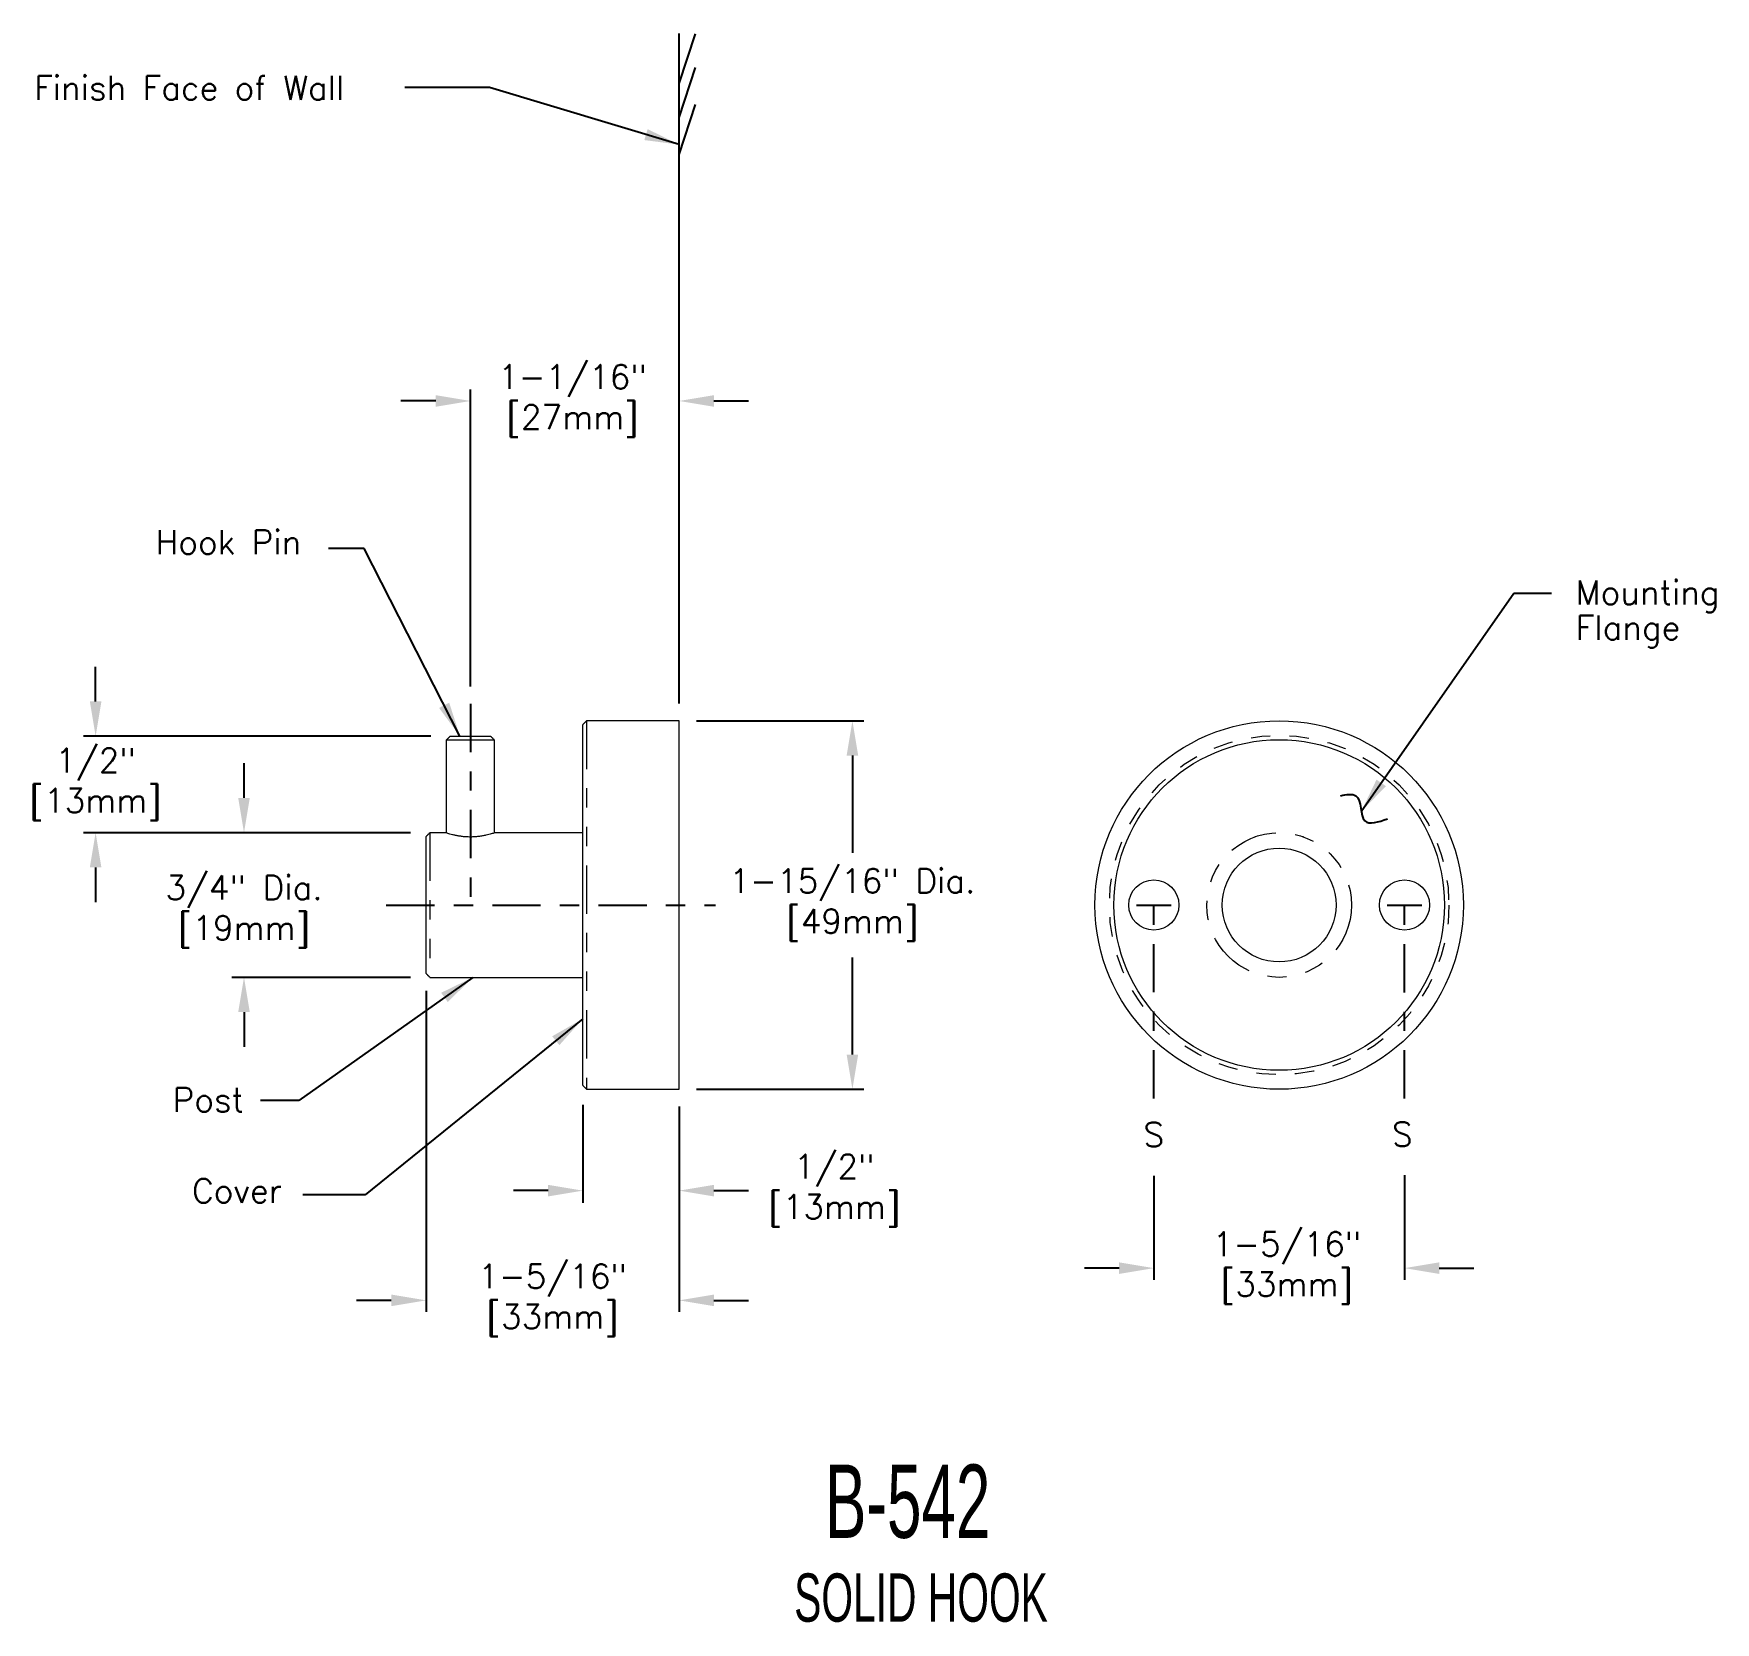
# Model space of a CAD drawing. Header units: inches. Extents: x 7.35 to 16.07, y 1.58 to 9.81.
import ezdxf

# ---------------------------------------------------------------- set-up
doc = ezdxf.new("R2010")
doc.units = ezdxf.units.IN
doc.header["$MEASUREMENT"] = 0
doc.header["$PDSIZE"] = -1
for name, pattern in [('CENTER', [0.4, 0.25, -0.05, 0.05, -0.05]), ('HIDDEN', [0.075, 0.05, -0.025]), ('PHANTOM', [0.5, 0.25, -0.05, 0.05, -0.05, 0.05, -0.05])]:
    doc.linetypes.add(name, pattern=pattern)
for name, color, linetype in [('DIMENSIONS', 7, 'Continuous'), ('Obj', 4, 'Continuous'), ('Obj_DM', 1, 'Continuous'), ('ObjectDM', 1, 'Continuous')]:
    doc.layers.add(name, color=color, linetype=linetype)
doc.styles.add('SLDTEXTSTYLE1', font='arial.ttf', dxfattribs={"width": 0.605})
doc.styles.get("Standard").update_dxf_attribs({"font": 'romans.shx'})
doc.dimstyles.get("Standard").update_dxf_attribs({"dimtxt": 0.125, "dimasz": 0.18, "dimexe": 0.0625, "dimexo": 0.1, "dimgap": 0.09, "dimtad": 0, "dimtih": 1, "dimtoh": 1, "dimdec": 4, "dimzin": 4, "dimdsep": 46, "dimlunit": 5, "dimtxsty": 'Standard', "dimcen": 0, "dimadec": 0, "dimazin": 3, "dimtfac": 1, "dimtdec": 4, "dimtofl": 0, "dimtmove": 0, "dimatfit": 3, "dimfxl": 1, "dimfrac": 2, "dimtolj": 1, "dimtzin": 0, "dimarcsym": 0})

# ---------------------------------------------------------------- blocks, each defined once
blk = doc.blocks.new('*D4')
at = {"layer": 'Defpoints', "color": 0}
for p in [(10.7019, 6.2507), (10.7019, 4.3407), (11.5998, 4.3407)]:
    blk.add_point(p, dxfattribs=at)
at = {"layer": 'Obj_DM', "color": 0, "lineweight": -2}
for p, q in [((10.7919, 6.2507), (11.6598, 6.2507)), ((11.5998, 6.0707), (11.5998, 5.567)), ((11.5998, 4.5207), (11.5998, 5.0244)), ((10.7919, 4.3407), (11.6598, 4.3407))]:
    blk.add_line(p, q, dxfattribs=at)
at = {"layer": 'Obj_DM', "color": 0}
for points in [[(11.5698, 6.0707), (11.6298, 6.0707), (11.5998, 6.2507)], [(11.5698, 4.5207), (11.6298, 4.5207), (11.5998, 4.3407)]]:
    blk.add_solid(points, dxfattribs=at)
at = {"layer": 'Obj_DM', "color": 0, "insert": (11.5998, 5.2957), "char_height": 0.125, "attachment_point": 5}
blk.add_mtext('\\A1;1-15/16" Dia.\\P[49mm]', dxfattribs=at)
blk = doc.blocks.new('*D5')
at = {"layer": 'Defpoints', "color": 0}
for p in [(9.3894, 4.9407), (10.7019, 4.3407), (10.7019, 3.2463)]:
    blk.add_point(p, dxfattribs=at)
at = {"layer": 'Obj_DM', "color": 0, "lineweight": -2}
for p, q in [((9.3894, 4.8507), (9.3894, 3.1863)), ((10.7019, 4.2507), (10.7019, 3.1863)), ((9.2094, 3.2463), (9.0294, 3.2463)), ((10.8819, 3.2463), (11.0619, 3.2463))]:
    blk.add_line(p, q, dxfattribs=at)
at = {"layer": 'Obj_DM', "color": 0}
for points in [[(9.2094, 3.2763), (9.2094, 3.2163), (9.3894, 3.2463)], [(10.8819, 3.2763), (10.8819, 3.2163), (10.7019, 3.2463)]]:
    blk.add_solid(points, dxfattribs=at)
at = {"layer": 'Obj_DM', "color": 0, "insert": (10.0457, 3.2463), "char_height": 0.125, "attachment_point": 5}
blk.add_mtext('\\A1;1-5/16"\\P[33mm]', dxfattribs=at)
blk = doc.blocks.new('*D6')
at = {"layer": 'Defpoints', "color": 0}
for p in [(10.2019, 4.3607), (10.7019, 4.3407), (10.7019, 3.8151)]:
    blk.add_point(p, dxfattribs=at)
at = {"layer": 'Obj_DM', "color": 0, "lineweight": -2}
for p, q in [((10.2019, 4.2607), (10.2019, 3.7526)), ((10.7019, 4.2407), (10.7019, 3.7526)), ((10.0219, 3.8151), (9.8419, 3.8151)), ((10.8819, 3.8151), (11.0619, 3.8151))]:
    blk.add_line(p, q, dxfattribs=at)
at = {"layer": 'Obj_DM', "color": 0}
for points in [[(10.0219, 3.8451), (10.0219, 3.7851), (10.2019, 3.8151)], [(10.8819, 3.8451), (10.8819, 3.7851), (10.7019, 3.8151)]]:
    blk.add_solid(points, dxfattribs=at)
at = {"layer": 'Obj_DM', "color": 0, "insert": (11.5061, 3.8151), "char_height": 0.125, "attachment_point": 5}
blk.add_mtext('\\A1;1/2"\\P[13mm]', dxfattribs=at)
blk = doc.blocks.new('*D7')
at = {"layer": 'Defpoints', "color": 0}
for p in [(13.1622, 3.9811), (14.4622, 3.9858), (14.4622, 3.4134)]:
    blk.add_point(p, dxfattribs=at)
at = {"layer": 'Obj_DM', "color": 0, "lineweight": -2}
for p, q in [((13.1622, 3.8911), (13.1622, 3.3534)), ((14.4622, 3.8958), (14.4622, 3.3534)), ((12.9822, 3.4134), (12.8022, 3.4134)), ((14.6422, 3.4134), (14.8222, 3.4134))]:
    blk.add_line(p, q, dxfattribs=at)
at = {"layer": 'Obj_DM', "color": 0}
for points in [[(12.9822, 3.4434), (12.9822, 3.3834), (13.1622, 3.4134)], [(14.6422, 3.4434), (14.6422, 3.3834), (14.4622, 3.4134)]]:
    blk.add_solid(points, dxfattribs=at)
at = {"layer": 'Obj_DM', "color": 0, "insert": (13.8526, 3.4136), "char_height": 0.125, "attachment_point": 5}
blk.add_mtext('\\A1;1-5/16"\\P[33mm]', dxfattribs=at)
blk = doc.blocks.new('*D8')
at = {"layer": 'Defpoints', "color": 0}
for p in [(9.6194, 7.9086), (9.6194, 6.3386), (10.7019, 6.2507)]:
    blk.add_point(p, dxfattribs=at)
at = {"layer": 'Obj_DM', "color": 0, "lineweight": -2}
for p, q in [((9.6194, 6.4286), (9.6194, 7.9686)), ((10.7019, 6.3407), (10.7019, 7.9686)), ((9.4394, 7.9086), (9.2594, 7.9086)), ((10.8819, 7.9086), (11.0619, 7.9086))]:
    blk.add_line(p, q, dxfattribs=at)
at = {"layer": 'Obj_DM', "color": 0}
for points in [[(9.4394, 7.9386), (9.4394, 7.8786), (9.6194, 7.9086)], [(10.8819, 7.9386), (10.8819, 7.8786), (10.7019, 7.9086)]]:
    blk.add_solid(points, dxfattribs=at)
at = {"layer": 'Obj_DM', "color": 0, "insert": (10.1489, 7.9086), "char_height": 0.125, "attachment_point": 5}
blk.add_mtext('\\A1;1-1/16"\\P[27mm]', dxfattribs=at)
blk = doc.blocks.new('*D9')
at = {"layer": 'Defpoints', "color": 0}
for p in [(9.5144, 6.1707), (7.6764, 5.6707), (9.4094, 5.6707)]:
    blk.add_point(p, dxfattribs=at)
at = {"layer": 'Obj_DM', "color": 0, "lineweight": -2}
for p, q in [((7.6764, 6.3507), (7.6764, 6.5307)), ((9.4144, 6.1707), (7.6139, 6.1707)), ((9.3094, 5.6707), (7.6139, 5.6707)), ((7.6764, 5.4907), (7.6764, 5.3107))]:
    blk.add_line(p, q, dxfattribs=at)
at = {"layer": 'Obj_DM', "color": 0}
for points in [[(7.6464, 6.3507), (7.7064, 6.3507), (7.6764, 6.1707)], [(7.6464, 5.4907), (7.7064, 5.4907), (7.6764, 5.6707)]]:
    blk.add_solid(points, dxfattribs=at)
at = {"layer": 'Obj_DM', "color": 0, "insert": (7.6764, 5.9207), "char_height": 0.125, "attachment_point": 5}
blk.add_mtext('\\A1;1/2"\\P[13mm]', dxfattribs=at)
blk = doc.blocks.new('*D10')
at = {"layer": 'Defpoints', "color": 0}
for p in [(9.4094, 5.6707), (8.4456, 4.9207), (9.4094, 4.9207)]:
    blk.add_point(p, dxfattribs=at)
at = {"layer": 'Obj_DM', "color": 0, "lineweight": -2}
for p, q in [((8.4456, 5.8507), (8.4456, 6.0307)), ((9.3094, 5.6707), (8.3831, 5.6707)), ((9.3094, 4.9207), (8.3831, 4.9207)), ((8.4456, 4.7407), (8.4456, 4.5607))]:
    blk.add_line(p, q, dxfattribs=at)
at = {"layer": 'Obj_DM', "color": 0}
for points in [[(8.4156, 5.8507), (8.4756, 5.8507), (8.4456, 5.6707)], [(8.4156, 4.7407), (8.4756, 4.7407), (8.4456, 4.9207)]]:
    blk.add_solid(points, dxfattribs=at)
at = {"layer": 'Obj_DM', "color": 0, "insert": (8.4456, 5.261), "char_height": 0.125, "attachment_point": 5}
blk.add_mtext('\\A1;3/4" Dia.\\P[19mm]', dxfattribs=at)

msp = doc.modelspace()

# ---------------------------------------------------------------- linework, layer by layer
at = {"layer": 'DIMENSIONS', "color": 1}
for p, q in [((10.70193, 9.5534), (10.78659, 9.81153)), ((10.70193, 9.37853), (10.78659, 9.63667)), ((10.70193, 9.18701), (10.78659, 9.44515))]:
    msp.add_line(p, q, dxfattribs=at)
at = {"layer": 'Obj', "linetype": 'Continuous', "lineweight": 15}
for p, q in [((10.20193, 6.23), (10.20193, 6.23069)), ((10.20193, 4.36069), (10.20193, 6.23)), ((10.70193, 6.24998), (10.70193, 6.25069)), ((10.70193, 4.34069), (10.70193, 6.24998)), ((9.51443, 6.17069), (9.72443, 6.17069)), ((9.38943, 4.94069), (9.38943, 5.65069))]:
    msp.add_line(p, q, dxfattribs=at)
at = {"layer": 'Obj', "linetype": 'PHANTOM', "lineweight": 15}
for p, q in [((10.22193, 6.25069), (10.22193, 4.34069)), ((9.74443, 6.15069), (9.49443, 6.15069)), ((9.40943, 5.67069), (9.40943, 4.92069))]:
    msp.add_line(p, q, dxfattribs=at)
at = {"layer": 'Obj', "linetype": 'Continuous', "lineweight": 15}
for centre, radius in [((13.81215, 5.29569), 0.955), ((13.81215, 5.29569), 0.295), ((13.16215, 5.29569), 0.13), ((14.46215, 5.29569), 0.13)]:
    msp.add_circle(centre, radius, dxfattribs=at)
at = {"layer": 'Obj', "linetype": 'HIDDEN', "lineweight": 15}
msp.add_circle((13.81215, 5.29569), 0.88, dxfattribs=at)
at = {"layer": 'Obj', "lineweight": 15}
msp.add_circle((13.81215, 5.29569), 0.85691, dxfattribs=at)
at = {"layer": 'Obj', "linetype": 'PHANTOM', "lineweight": 15}
msp.add_circle((13.81215, 5.29569), 0.375, dxfattribs=at)
at = {"layer": 'Obj', "linetype": 'Continuous', "lineweight": 15}
for points in [[(10.22193, 6.25069), (10.20193, 6.23069)], [(10.70193, 6.25069), (10.22193, 6.25069)], [(9.51443, 6.17069), (9.49443, 6.15069)], [(9.49443, 6.15069), (9.49443, 5.66968)], [(9.74443, 6.15069), (9.72443, 6.17069)], [(9.74443, 5.66968), (9.74443, 6.15069)], [(9.40943, 5.67069), (9.38943, 5.65069)], [(9.49184, 5.67069), (9.40943, 5.67069)], [(10.20193, 5.67069), (9.74697, 5.67069)], [(13.68715, 5.65242), (13.68715, 5.64924)], [(13.93715, 5.64924), (13.93715, 5.65242)], [(9.38943, 4.94069), (9.40943, 4.92069)], [(9.40943, 4.92069), (10.20193, 4.92069)], [(10.20193, 4.36069), (10.22193, 4.34069)], [(10.22193, 4.34069), (10.70193, 4.34069)]]:
    msp.add_open_spline(points, degree=1, dxfattribs=at)
msp.add_open_spline([(9.74697, 5.67053), (9.74705, 5.67056), (9.74728, 5.67064), (9.74393, 5.6695), (9.73747, 5.66738), (9.72775, 5.66438), (9.71519, 5.66086), (9.69972, 5.65707), (9.68177, 5.65347), (9.66166, 5.65048), (9.6406, 5.64858), (9.61901, 5.64795), (9.59824, 5.6486), (9.57817, 5.6504), (9.55945, 5.65308), (9.54199, 5.65645), (9.52629, 5.66017), (9.51275, 5.66389), (9.50212, 5.66714), (9.49497, 5.66948), (9.4915, 5.67066), (9.49176, 5.67057), (9.49184, 5.67055)], degree=3, knots=[0, 0, 0, 0, 0.0280053, 0.0779473, 0.1293046, 0.1799761, 0.2319856, 0.2851203, 0.3397449, 0.3936007, 0.4491688, 0.5004875, 0.5534123, 0.6029485, 0.6538372, 0.7050398, 0.7575882, 0.8113228, 0.866629, 0.9199463, 0.9749695, 1, 1, 1, 1], dxfattribs=at)
at = {"layer": 'Obj_DM'}
for p, q in [((10.70193, 6.34069), (10.70193, 9.81273)), ((13.07215, 5.29569), (13.25215, 5.29569)), ((14.37215, 5.29569), (14.55215, 5.29569))]:
    msp.add_line(p, q, dxfattribs=at)
at = {"layer": 'Obj_DM', "linetype": 'CENTER'}
for p, q in [((9.61943, 6.33857), (9.61943, 5.23912)), ((13.16215, 4.29309), (13.16215, 5.38569)), ((14.46215, 4.29286), (14.46215, 5.38569)), ((9.18327, 5.29569), (10.8904, 5.29569))]:
    msp.add_line(p, q, dxfattribs=at)
at = {"layer": 'ObjectDM'}
msp.add_spline([(14.13014, 5.86219), (14.20996, 5.86197), (14.25668, 5.7322), (14.37384, 5.74274)], degree=3, dxfattribs=at)

# ---------------------------------------------------------------- texts
at = {"layer": 'Obj_DM'}
for s, p in [('Finish Face of Wall', (7.3582, 9.46908)), ('Hook Pin', (7.98715, 7.11377)), ('Post', (8.0755, 4.22309)), ('S', (13.10874, 4.04358)), ('S', (14.39708, 4.04539)), ('Cover', (8.17665, 3.75165))]:
    msp.add_text(s, height=0.125, dxfattribs=at).set_placement(p)
at = {"layer": 'ObjectDM'}
for s, p in [('Mounting', (15.35039, 6.85354)), ('Flange', (15.35039, 6.67099))]:
    msp.add_text(s, height=0.125, dxfattribs=at).set_placement(p)
at = {"layer": 'ObjectDM', "style": 'SLDTEXTSTYLE1', "width": 0.605}
for s, height, p in [('B-542', 0.38, (11.4581, 2.01516)), ('SOLID HOOK', 0.25, (11.29797, 1.58072))]:
    msp.add_text(s, height=height, dxfattribs=at).set_placement(p)

# ---------------------------------------------------------------- dimensions: what is measured, and where the dimension line sits
at = {"layer": 'Obj_DM'}
for base, p1, p2, text, override, picture, middle in [((9.61943, 7.90857), (10.70193, 6.25069), (9.61943, 6.33857), '1-1/16"\\P[27mm]', {"dimtxt": 0.125, "dimexe": 0.06, "dimexo": 0.09, "dimgap": 0.06, "dimzin": 1, "dimpost": '"\\X', "dimtzin": 1}, '*D8', (10.14894, 7.90857)), ((14.46215, 3.41337), (13.16215, 3.98106), (14.46215, 3.98579), '1-5/16"\\P[33mm]', {"dimtxt": 0.125, "dimexe": 0.06, "dimexo": 0.09, "dimgap": 0.06, "dimzin": 1, "dimpost": '"\\X', "dimtmove": 1, "dimtzin": 1}, '*D7', (13.85262, 3.41359))]:
    dim = msp.add_linear_dim(base=base, p1=p1, p2=p2, text=text, dimstyle='Standard', override=override, dxfattribs=at)
    dim.commit()
    dim.dimension.update_dxf_attribs({"geometry": picture, "text_midpoint": middle, "dimtype": 160})
for base, p1, p2, text, picture, middle in [((7.6764, 5.67069), (9.51443, 6.17069), (9.40943, 5.67069), '1/2"\\P[13mm]', '*D9', (7.6764, 5.92069)), ((8.44556, 4.92069), (9.40943, 5.67069), (9.40943, 4.92069), '3/4" Dia.\\P[19mm]', '*D10', (8.44556, 5.26098))]:
    dim = msp.add_linear_dim(base=base, p1=p1, p2=p2, angle=90, text=text, dimstyle='Standard', override={"dimpost": '"\\X'}, dxfattribs=at)
    dim.commit()
    dim.dimension.update_dxf_attribs({"geometry": picture, "text_midpoint": middle, "dimtype": 160})
dim = msp.add_linear_dim(base=(11.59984, 4.34069), p1=(10.70193, 6.25069), p2=(10.70193, 4.34069), angle=90, text='1-15/16" Dia.\\P[49mm]', dimstyle='Standard', override={"dimtxt": 0.125, "dimexe": 0.06, "dimexo": 0.09, "dimgap": 0.06, "dimzin": 1, "dimpost": '"\\X', "dimtzin": 1}, dxfattribs=at)
dim.commit()
dim.dimension.update_dxf_attribs({"geometry": '*D4', "text_midpoint": (11.59984, 5.29569)})
for base, p1, text, override, picture, middle in [((10.70193, 3.24627), (9.38943, 4.94069), '1-5/16"\\P[33mm]', {"dimtxt": 0.125, "dimexe": 0.06, "dimexo": 0.09, "dimgap": 0.06, "dimzin": 1, "dimpost": '"\\X', "dimtzin": 1}, '*D5', (10.04568, 3.24627)), ((10.70193, 3.81506), (10.20193, 4.36069), '1/2"\\P[13mm]', {"dimpost": '"\\X'}, '*D6', (11.50609, 3.81506))]:
    dim = msp.add_linear_dim(base=base, p1=p1, p2=(10.70193, 4.34069), text=text, dimstyle='Standard', override=override, dxfattribs=at)
    dim.commit()
    dim.dimension.update_dxf_attribs({"geometry": picture, "text_midpoint": middle})

# ---------------------------------------------------------------- leaders
for points in [[(10.70193, 9.23748), (9.71839, 9.53334), (9.27915, 9.53334)], [(9.56515, 6.17069), (9.06788, 7.14327), (8.88365, 7.14327)], [(9.63181, 4.92069), (8.72928, 4.28163), (8.53113, 4.28163)], [(10.20193, 4.70555), (9.07446, 3.79348), (8.75123, 3.79348)]]:
    msp.add_leader(points, dimstyle='Standard', override={"dimgap": 0.09, "dimtad": 0}, dxfattribs=at)
at = {"layer": 'ObjectDM'}
msp.add_leader([(14.23816, 5.78118), (15.0283, 6.91206), (15.22452, 6.91206)], dimstyle='Standard', override={"dimgap": 0.09, "dimtad": 0}, dxfattribs=at)

doc.saveas('drawing.dxf')
